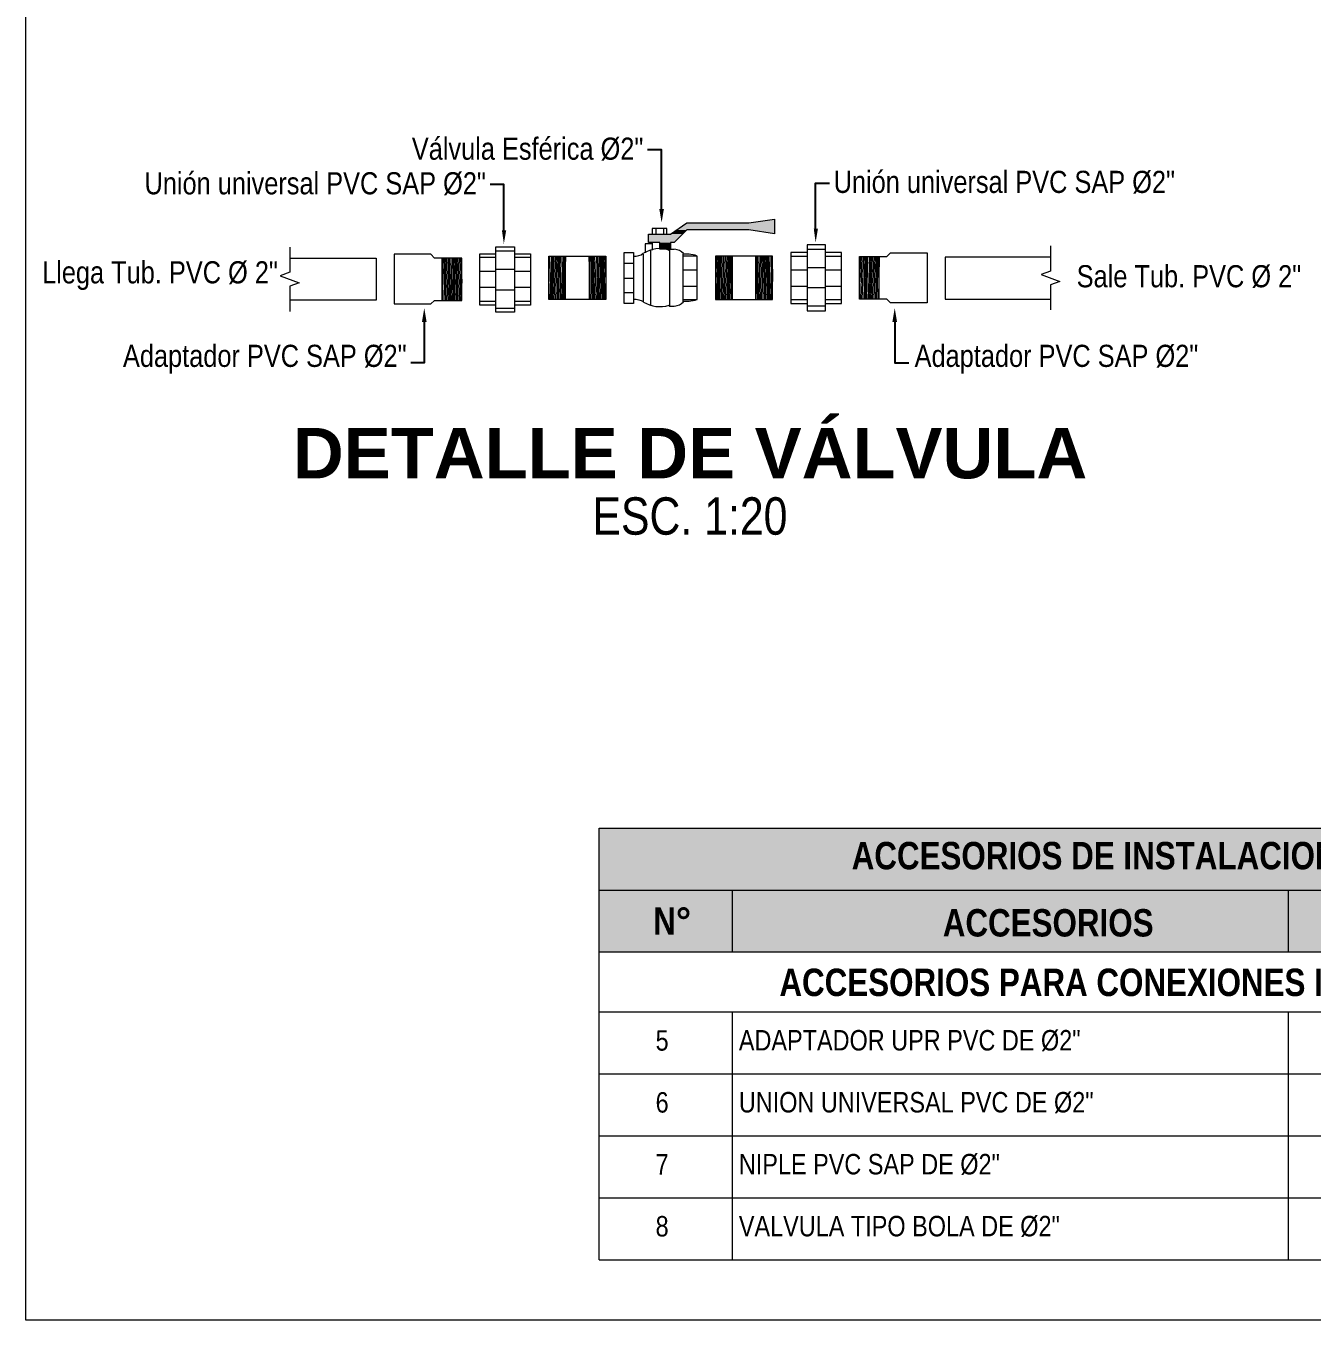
# Model space of a CAD drawing. Header units: metres. Extents: x 0 to 1843, y 1434 to 1492.
# Drawn here: x 1816.851 to 1818.636, y 1441.051 to 1442.848 of the extents above; entities that cross this region are included whole.
import ezdxf
from ezdxf.enums import TextEntityAlignment as Align

# ---------------------------------------------------------------- set-up
doc = ezdxf.new("R2010")
doc.units = ezdxf.units.M
doc.header["$LTSCALE"] = 0.005
doc.layers.add('-Acero techos', color=252, linetype='Continuous', lineweight=13)
doc.layers.add('-Textos', color=7, linetype='Continuous', lineweight=20)
for name, color, linetype in [('G-TEXTOS-TITULOS', 4, 'Continuous'), ('PDF_Text', 7, 'Continuous'), ('PDF_Textos', 7, 'Continuous')]:
    doc.layers.add(name, color=color, linetype=linetype)
doc.layers.add("PDF_Tub. de desague 4''", color=7, linetype='Continuous', true_color=0x002595)
doc.styles.add('-Arial Narrow', font='ARIALN.TTF')
doc.styles.add('25-TITULO', font='arialbd.ttf', dxfattribs={"height": 0.1})
doc.styles.add('PDF Arial Narrow', font='ARIALN.TTF')

msp = doc.modelspace()

# ---------------------------------------------------------------- hatches: boundary and pattern name
at = {"layer": '-Textos'}
h = msp.add_hatch(color=144, dxfattribs=at)
h.dxf.hatch_style = 1
h.paths.add_polyline_path([(1819.04216, 1441.56194), (1819.04216, 1441.734), (1817.6462, 1441.734), (1817.6462, 1441.56194)])

# ---------------------------------------------------------------- linework, layer by layer
at = {"layer": '-Acero techos', "color": 18, "ltscale": 0.005, "true_color": 0x000000}
msp.add_lwpolyline([(1816.85057, 1444.44203), (1819.96579, 1444.44203), (1819.96579, 1441.05064), (1816.85057, 1441.05064)], close=True, dxfattribs=at)
at = {"layer": '-Textos'}
for p, q in [((1817.6462, 1441.47872), (1817.6462, 1441.734)), ((1817.6462, 1441.734), (1819.04216, 1441.734)), ((1817.6462, 1441.64797), (1819.04216, 1441.64797)), ((1817.83163, 1441.56194), (1817.83163, 1441.64797)), ((1818.60276, 1441.64797), (1818.60276, 1441.56194)), ((1817.6462, 1441.56194), (1819.04216, 1441.56194)), ((1817.6462, 1441.47872), (1819.04216, 1441.47872)), ((1817.6462, 1441.13459), (1817.6462, 1441.47872)), ((1817.83163, 1441.13459), (1817.83163, 1441.47872)), ((1818.60276, 1441.47872), (1818.60276, 1441.13459)), ((1817.6462, 1441.39269), (1819.04216, 1441.39269)), ((1817.6462, 1441.30666), (1819.04216, 1441.30666)), ((1817.6462, 1441.22062), (1819.04216, 1441.22062)), ((1817.6462, 1441.13459), (1819.04216, 1441.13459))]:
    msp.add_line(p, q, dxfattribs=at)
at = {"layer": 'PDF_Textos', "lineweight": 25}
for points in [[(1817.73304, 1442.59395), (1817.73304, 1442.67583), (1817.71355, 1442.67583)], [(1817.51404, 1442.56405), (1817.51404, 1442.62774), (1817.4952, 1442.62774)], [(1817.94685, 1442.56665), (1817.94685, 1442.62969), (1817.96634, 1442.62969)], [(1817.40357, 1442.43668), (1817.40357, 1442.38015), (1817.38472, 1442.38015)], [(1818.05667, 1442.43668), (1818.05667, 1442.38015), (1818.07617, 1442.38015)]]:
    msp.add_lwpolyline(points, dxfattribs=at)
at = {"layer": 'PDF_Textos', "transparency": 33554559}
for points in [[(1817.73629, 1442.59395), (1817.73304, 1442.5751), (1817.7298, 1442.59395)], [(1817.9501, 1442.56665), (1817.94685, 1442.54716), (1817.94425, 1442.56665)], [(1817.51729, 1442.56405), (1817.51404, 1442.54521), (1817.51144, 1442.56405)], [(1817.40032, 1442.43668), (1817.40357, 1442.45618), (1817.40682, 1442.43668)], [(1818.05342, 1442.43668), (1818.05667, 1442.45618), (1818.05992, 1442.43668)]]:
    msp.add_solid(points, dxfattribs=at)
at = {"layer": "PDF_Tub. de desague 4''", "lineweight": 9}
for points in [[(1817.73044, 1442.53936), (1817.73044, 1442.54716), (1817.71485, 1442.54716), (1817.71485, 1442.55886), (1817.74539, 1442.55886), (1817.76814, 1442.57445), (1817.85392, 1442.57445), (1817.88966, 1442.57965), (1817.88966, 1442.55951), (1817.85392, 1442.5647), (1817.76814, 1442.5647), (1817.75059, 1442.54716), (1817.74539, 1442.54716), (1817.74539, 1442.53806), (1817.73044, 1442.53806), (1817.73044, 1442.54716)], [(1817.72525, 1442.56665), (1817.72525, 1442.55886)], [(1817.73564, 1442.56665), (1817.73564, 1442.55886)], [(1817.72005, 1442.54716), (1817.72005, 1442.53676)], [(1817.21706, 1442.54066), (1817.21706, 1442.50622), (1817.20341, 1442.50102), (1817.23006, 1442.49127), (1817.21706, 1442.48672), (1817.21706, 1442.45163)], [(1817.503, 1442.46008), (1817.4809, 1442.46008), (1817.4809, 1442.53156), (1817.503, 1442.53156)], [(1817.503, 1442.53546), (1817.52899, 1442.53546)], [(1817.52899, 1442.53156), (1817.55109, 1442.53156), (1817.55109, 1442.46008), (1817.52899, 1442.46008)], [(1817.72005, 1442.54521), (1817.7103, 1442.54521), (1817.7103, 1442.53286)], [(1817.71745, 1442.53611), (1817.71745, 1442.46008)], [(1817.74409, 1442.53741), (1817.74279, 1442.53611), (1817.74279, 1442.53806)], [(1817.75059, 1442.53741), (1817.74409, 1442.53741), (1817.74409, 1442.53611), (1817.74409, 1442.46008), (1817.74409, 1442.45878), (1817.75059, 1442.45878)], [(1817.76229, 1442.53156), (1817.76229, 1442.49777), (1817.76229, 1442.46463)], [(1817.77139, 1442.53091), (1817.76229, 1442.53091)], [(1817.93515, 1442.53351), (1817.9124, 1442.53351), (1817.9124, 1442.46268), (1817.93515, 1442.46268)], [(1817.96049, 1442.53741), (1817.93515, 1442.53741)], [(1817.96049, 1442.46268), (1817.98259, 1442.46268), (1817.98259, 1442.53351), (1817.96049, 1442.53351)], [(1818.27307, 1442.54261), (1818.27307, 1442.50752), (1818.26008, 1442.50297), (1818.28607, 1442.49322), (1818.27307, 1442.48867), (1818.27307, 1442.45358)], [(1817.21706, 1442.52571), (1817.33663, 1442.52571), (1817.33663, 1442.46723), (1817.21706, 1442.46723)], [(1817.42826, 1442.46658), (1817.42826, 1442.52571), (1817.42956, 1442.46658)], [(1817.43021, 1442.52571), (1817.43216, 1442.46658)], [(1817.43216, 1442.52571), (1817.43411, 1442.46658)], [(1817.43411, 1442.52571), (1817.43606, 1442.46658)], [(1817.43606, 1442.52571), (1817.43801, 1442.46658)], [(1817.43801, 1442.52571), (1817.43996, 1442.46658)], [(1817.44061, 1442.52571), (1817.44191, 1442.46658)], [(1817.44256, 1442.52571), (1817.44386, 1442.46658)], [(1817.44646, 1442.52571), (1817.44841, 1442.46658)], [(1817.44841, 1442.52571), (1817.45036, 1442.46658)], [(1817.45036, 1442.52571), (1817.45231, 1442.46658)], [(1817.45231, 1442.52571), (1817.45426, 1442.46658)], [(1817.45426, 1442.52571), (1817.45556, 1442.49062)], [(1817.503, 1442.52636), (1817.4809, 1442.52636)], [(1817.55109, 1442.52636), (1817.52899, 1442.52636)], [(1817.57708, 1442.52831), (1817.57643, 1442.49322)], [(1817.57968, 1442.52831), (1817.57773, 1442.46788)], [(1817.58163, 1442.52831), (1817.57968, 1442.46788)], [(1817.58553, 1442.52831), (1817.58358, 1442.46788)], [(1817.58748, 1442.52831), (1817.58553, 1442.46788)], [(1817.58943, 1442.52831), (1817.58813, 1442.46788)], [(1817.59138, 1442.52831), (1817.59008, 1442.46788)], [(1817.59333, 1442.52831), (1817.59203, 1442.46788)], [(1817.59593, 1442.52831), (1817.59398, 1442.46853)], [(1817.59787, 1442.52831), (1817.59593, 1442.46788)], [(1817.59982, 1442.46788), (1817.59982, 1442.52831), (1817.59787, 1442.46788)], [(1817.63427, 1442.46788), (1817.63232, 1442.52831), (1817.63232, 1442.46788)], [(1817.63427, 1442.52831), (1817.63622, 1442.46788)], [(1817.63622, 1442.52831), (1817.63817, 1442.46853)], [(1817.63817, 1442.52831), (1817.64012, 1442.46788)], [(1817.64012, 1442.52831), (1817.64206, 1442.46788)], [(1817.64271, 1442.52831), (1817.64401, 1442.46788)], [(1817.64466, 1442.52831), (1817.64596, 1442.46788)], [(1817.64661, 1442.52831), (1817.64791, 1442.46788)], [(1817.65051, 1442.52831), (1817.65246, 1442.46788)], [(1817.65246, 1442.52831), (1817.65441, 1442.46788)], [(1817.65441, 1442.52831), (1817.65571, 1442.49322)], [(1817.68106, 1442.51856), (1817.69405, 1442.51856)], [(1817.76229, 1442.46788), (1817.78243, 1442.46788), (1817.78243, 1442.49777), (1817.78243, 1442.52831), (1817.76229, 1442.52831)], [(1817.80908, 1442.52831), (1817.80778, 1442.49322)], [(1817.81103, 1442.52831), (1817.80908, 1442.46788)], [(1817.81298, 1442.52831), (1817.81103, 1442.46788)], [(1817.81688, 1442.52831), (1817.81558, 1442.46788)], [(1817.81882, 1442.52831), (1817.81753, 1442.46788)], [(1817.82142, 1442.52831), (1817.81947, 1442.46788)], [(1817.82337, 1442.52831), (1817.82142, 1442.46788)], [(1817.82532, 1442.52831), (1817.82337, 1442.46788)], [(1817.82727, 1442.52831), (1817.82532, 1442.46853)], [(1817.82922, 1442.52831), (1817.82727, 1442.46788)], [(1817.82987, 1442.46788), (1817.83117, 1442.52831), (1817.83117, 1442.46788)], [(1817.86366, 1442.46788), (1817.86366, 1442.52831), (1817.86561, 1442.46788)], [(1817.86561, 1442.52831), (1817.86756, 1442.46788)], [(1817.86821, 1442.52831), (1817.86951, 1442.46853)], [(1817.87016, 1442.52831), (1817.87146, 1442.46788)], [(1817.87211, 1442.52831), (1817.87341, 1442.46788)], [(1817.87406, 1442.52831), (1817.87601, 1442.46788)], [(1817.87601, 1442.52831), (1817.87796, 1442.46788)], [(1817.87796, 1442.52831), (1817.87991, 1442.46788)], [(1817.88186, 1442.52831), (1817.88381, 1442.46788)], [(1817.88446, 1442.52831), (1817.88576, 1442.46788)], [(1817.88641, 1442.52831), (1817.88706, 1442.49322)], [(1817.9124, 1442.52831), (1817.93515, 1442.52831)], [(1817.96049, 1442.51207), (1817.93515, 1442.51207)], [(1817.96049, 1442.52831), (1817.98259, 1442.52831)], [(1818.00923, 1442.52766), (1818.00793, 1442.49257)], [(1818.01118, 1442.52766), (1818.00923, 1442.46853)], [(1818.01313, 1442.52766), (1818.01118, 1442.46853)], [(1818.01508, 1442.52766), (1818.01378, 1442.46853)], [(1818.01703, 1442.52766), (1818.01573, 1442.46853)], [(1818.02158, 1442.52766), (1818.01963, 1442.46853)], [(1818.02353, 1442.52766), (1818.02158, 1442.46853)], [(1818.02548, 1442.52766), (1818.02353, 1442.46853)], [(1818.02743, 1442.52766), (1818.02548, 1442.46853)], [(1818.02938, 1442.52766), (1818.02743, 1442.46853)], [(1818.03133, 1442.52766), (1818.03003, 1442.46853)], [(1818.03328, 1442.52766), (1818.03198, 1442.46853)], [(1818.03523, 1442.46853), (1818.03523, 1442.52766), (1818.03393, 1442.46853)], [(1818.27307, 1442.52701), (1818.12686, 1442.52701), (1818.12686, 1442.46853), (1818.27307, 1442.46853)], [(1817.503, 1442.50687), (1817.4809, 1442.50687)], [(1817.503, 1442.51012), (1817.52899, 1442.51012)], [(1817.55109, 1442.50687), (1817.52899, 1442.50687)], [(1817.68106, 1442.49777), (1817.69405, 1442.49777)], [(1817.76229, 1442.50947), (1817.78243, 1442.50947)], [(1817.9124, 1442.50947), (1817.93515, 1442.50947)], [(1817.96049, 1442.50947), (1817.98259, 1442.50947)], [(1817.503, 1442.48477), (1817.4809, 1442.48477)], [(1817.503, 1442.48152), (1817.52899, 1442.48152)], [(1817.55109, 1442.48477), (1817.52899, 1442.48477)], [(1817.68106, 1442.47762), (1817.69405, 1442.47762)], [(1817.76229, 1442.48672), (1817.78243, 1442.48672)], [(1817.9124, 1442.48672), (1817.93515, 1442.48672)], [(1817.96049, 1442.48412), (1817.93515, 1442.48412)], [(1817.96049, 1442.48672), (1817.98259, 1442.48672)], [(1817.503, 1442.46528), (1817.4809, 1442.46528)], [(1817.55109, 1442.46528), (1817.52899, 1442.46528)], [(1817.74409, 1442.45878), (1817.74279, 1442.46008)], [(1817.77139, 1442.46528), (1817.76229, 1442.46528)], [(1817.9124, 1442.46788), (1817.93515, 1442.46788)], [(1817.96049, 1442.45878), (1817.93515, 1442.45878)], [(1817.96049, 1442.46788), (1817.98259, 1442.46788)], [(1817.503, 1442.45618), (1817.52899, 1442.45618)]]:
    msp.add_lwpolyline(points, dxfattribs=at)
for points in [[(1817.72005, 1442.55886), (1817.74019, 1442.55886), (1817.74019, 1442.56665), (1817.72005, 1442.56665)], [(1817.41267, 1442.53091), (1817.36198, 1442.53091), (1817.36198, 1442.46203), (1817.41267, 1442.46203), (1817.41787, 1442.46658), (1817.45556, 1442.46658), (1817.45556, 1442.52571), (1817.41787, 1442.52571)], [(1817.503, 1442.45033), (1817.503, 1442.54131), (1817.52899, 1442.54131), (1817.52899, 1442.45033)], [(1817.69405, 1442.46463), (1817.69405, 1442.46268), (1817.68106, 1442.46268), (1817.68106, 1442.53351), (1817.69405, 1442.53351)], [(1817.96049, 1442.45228), (1817.96049, 1442.54391), (1817.93515, 1442.54391), (1817.93515, 1442.45228)], [(1818.05082, 1442.53286), (1818.10151, 1442.53286), (1818.10151, 1442.46333), (1818.05082, 1442.46333), (1818.04562, 1442.46853), (1818.00793, 1442.46853), (1818.00793, 1442.52766), (1818.04562, 1442.52766)], [(1817.44581, 1442.46658), (1817.44451, 1442.52571)], [(1817.57643, 1442.46788), (1817.57643, 1442.52831), (1817.65571, 1442.52831), (1817.65571, 1442.46788)], [(1817.58163, 1442.46788), (1817.58358, 1442.52831)], [(1817.65051, 1442.46788), (1817.64856, 1442.52831)], [(1817.88706, 1442.46788), (1817.88706, 1442.52831), (1817.80778, 1442.52831), (1817.80778, 1442.46788)], [(1817.81363, 1442.46788), (1817.81493, 1442.52831)], [(1817.88186, 1442.46788), (1817.87991, 1442.52831)], [(1818.01768, 1442.46853), (1818.01898, 1442.52766)]]:
    msp.add_lwpolyline(points, close=True, dxfattribs=at)
msp.add_lwpolyline([(1817.69435, 1442.46842, -0.1999037), (1817.7077, 1442.46463), (1817.7077, 1442.53156)], format="xyb", dxfattribs=at)
for centre, radius, start, end in [((1817.69633, 1442.54618), 0.01787, 263.64999, 308.86851), ((1817.73077, 1442.49485), 0.04386, 73.09716, 121.553), ((1817.74897, 1442.51824), 0.01982, 43.13709, 83.37502), ((1817.77106, 1442.50329), 0.02762, 65.30475, 91.26243), ((1817.73077, 1442.50199), 0.04386, 238.447, 286.90284), ((1817.74897, 1442.4786), 0.01982, 276.62498, 316.86291), ((1817.77106, 1442.49355), 0.02762, 268.73757, 294.69525)]:
    msp.add_arc(centre, radius, start, end, dxfattribs=at)
for points in [[(1817.75384, 1442.5647), (1817.76164, 1442.55886), (1817.74539, 1442.55886)], [(1817.76814, 1442.57445), (1817.88966, 1442.5647), (1817.75384, 1442.5647)], [(1817.76814, 1442.5647), (1817.75384, 1442.5647), (1817.76164, 1442.55886)], [(1817.88966, 1442.57445), (1817.76814, 1442.57445), (1817.88966, 1442.5647)], [(1817.88966, 1442.57965), (1817.88966, 1442.57445), (1817.85392, 1442.57445)], [(1817.85392, 1442.5647), (1817.88966, 1442.5647), (1817.88966, 1442.55951)], [(1817.76164, 1442.55886), (1817.71485, 1442.55886), (1817.75059, 1442.54716)], [(1817.71485, 1442.55886), (1817.75059, 1442.54716), (1817.71485, 1442.54716)], [(1817.74539, 1442.54716), (1817.73044, 1442.54716), (1817.74539, 1442.53806)], [(1817.73044, 1442.54716), (1817.74539, 1442.53806), (1817.73044, 1442.53806)]]:
    msp.add_solid(points, dxfattribs=at)

# ---------------------------------------------------------------- texts
at = {"layer": '-Textos', "style": '-Arial Narrow'}
msp.add_text('ESC. 1:20', height=0.051855, dxfattribs=at).set_placement((1817.77236, 1442.16742), align=Align.MIDDLE_CENTER)
for s, insert, char_height, width, attachment_point in [('\\pxqc;{\\fArial Narrow|b1|i0|c0|p34;ACCESORIOS DE INSTALACIONES}', (1818.3632, 1441.69548), 0.0379965, 0.7931695, 5), ('\\pxqc;{\\fArial Narrow|b1|i0|c0|p34;N°}', (1817.74776, 1441.60495), 0.0379965, 0.2882856, 5), ('\\pxqc;{\\fArial Narrow|b1|i0|c0|p34;ACCESORIOS}', (1818.26969, 1441.60216), 0.0379965, 0.2882856, 5), ('\\pxqc;{\\fArial Narrow|b1|i0|c0|p34;ACCESORIOS PARA CONEXIONES INTERNAS}', (1818.37893, 1441.51948), 0.0379965, 1.1024001, 5), ('5', (1817.72473, 1441.45331), 0.02841, 0.0633275, 1), ('ADAPTADOR UPR PVC DE {\\A1;Ø2"}', (1817.84027, 1441.4535), 0.0284086, 0.5964527, 1), ('6', (1817.72473, 1441.36727), 0.02841, 0.0633275, 1), ('UNION UNIVERSAL PVC DE {\\A1;Ø2"}', (1817.84027, 1441.36746), 0.0284086, 0.5964527, 1), ('7', (1817.72473, 1441.28124), 0.02841, 0.0633275, 1), ('NIPLE PVC SAP DE {\\A1;Ø2"}', (1817.84027, 1441.28143), 0.0284086, 0.5964527, 1), ('8', (1817.72473, 1441.19521), 0.02841, 0.0633275, 1), ('VALVULA TIPO BOLA DE {\\A1;Ø2"}', (1817.84027, 1441.1954), 0.0284086, 0.5964527, 1)]:
    msp.add_mtext(s, dxfattribs=dict(at, insert=insert, char_height=char_height, width=width, attachment_point=attachment_point))
at = {"layer": 'G-TEXTOS-TITULOS', "color": 219, "true_color": 0x642165, "style": '25-TITULO'}
msp.add_text('DETALLE DE VÁLVULA', height=0.07, dxfattribs=at).set_placement((1817.7726, 1442.25471), align=Align.MIDDLE_CENTER)
at = {"layer": 'PDF_Text', "char_height": 0.0307109, "attachment_point": 4, "style": 'PDF Arial Narrow'}
for s, insert in [('Válvula Esférica Ø2"', (1817.38631, 1442.67701)), ('Unión universal PVC SAP Ø2"', (1817.01523, 1442.62892)), ('Unión universal PVC SAP Ø2"', (1817.97185, 1442.63087)), ('Llega Tub. PVC Ø 2"', (1816.87309, 1442.50122)), ('Sale Tub. PVC Ø 2"', (1818.30927, 1442.49985)), ('Adaptador PVC SAP Ø2"', (1816.98533, 1442.38521)), ('Adaptador PVC SAP Ø2"', (1818.08428, 1442.38521))]:
    msp.add_mtext(s, dxfattribs=dict(at, insert=insert))

doc.saveas('drawing.dxf')
